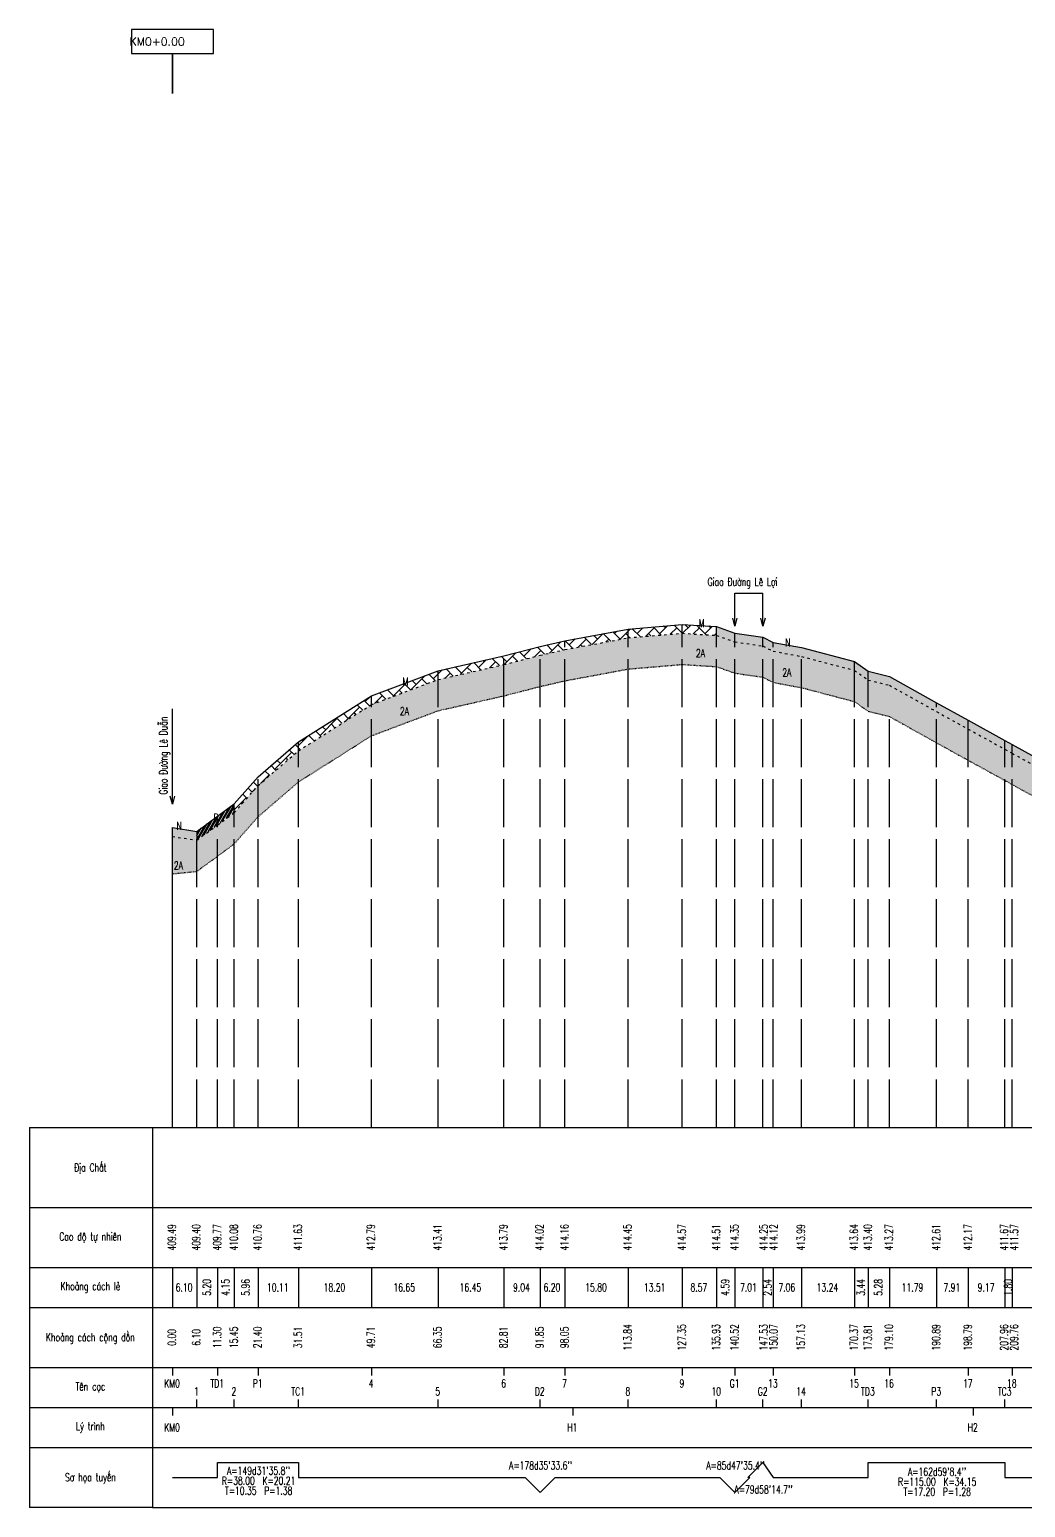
# Model space of a CAD drawing. Header units: centimetres. Extents: x 556321 to 560034, y 1839250 to 1840516.
# Drawn here: x 558106.2 to 558355, y 1840128.8 to 1840498.2 of the extents above; entities that cross this region are included whole.
import ezdxf
from ezdxf.enums import TextEntityAlignment as Align

# ---------------------------------------------------------------- set-up
doc = ezdxf.new("R2010")
doc.units = ezdxf.units.CM
doc.header["$MEASUREMENT"] = 0
doc.set_wipeout_variables(frame=1)
doc.linetypes.add('ACAD_ISO02W100', pattern=[15, 12, -3])
doc.linetypes.add('ACAD_ISO03W100', pattern=[30, 12, -18])
for name, color, linetype in [('DIA CHAT', 8, 'Continuous'), ('enttdtunhien', 3, 'Continuous'), ('kcle_TuyenPDP', 7, 'Continuous'), ('Line1', 40, 'Continuous'), ('linedongtd', 8, 'Continuous'), ('plinetdtn', 3, 'Continuous'), ('PlineThangCong', 5, 'Continuous'), ('Textheadertd', 4, 'Continuous'), ('Texttencoc', 5, 'Continuous')]:
    doc.layers.add(name, color=color, linetype=linetype)
doc.styles.add('CHUSO', font='Vnsimple.shx', dxfattribs={"width": 0.7})
doc.styles.get("Standard").update_dxf_attribs({"font": 'Vnsimple.shx', "width": 0.7, "height": 2})
doc.styles.add('TENCOC', font='vnsimple.shx', dxfattribs={"width": 0.7})
doc.styles.add('TIEUDE', font='Vnromanc.shx', dxfattribs={"width": 0.7})
doc.dimstyles.get("Standard").update_dxf_attribs({"dimtxt": 0.18, "dimasz": 0.18, "dimexe": 0.18, "dimexo": 0.0625, "dimgap": 0.09, "dimtad": 0, "dimtih": 1, "dimtoh": 1, "dimdec": 4, "dimzin": 0, "dimdsep": 46, "dimtxsty": 'Standard', "dimcen": 0.09, "dimadec": 0, "dimazin": 0, "dimtfac": 1, "dimtdec": 4, "dimtofl": 0, "dimtmove": 0, "dimatfit": 3, "dimfxl": 0, "dimtolj": 1, "dimtzin": 0, "dimarcsym": 0})

# ---------------------------------------------------------------- blocks, each defined once
blk = doc.blocks.new('A$C379663C2')
at = {"layer": 'Texttencoc', "style": 'TIEUDE'}
blk.add_attdef('M', (1.58, 1.5), '', height=1.76, dxfattribs=at)

msp = doc.modelspace()

# ---------------------------------------------------------------- hatches: boundary and pattern name
at = {"layer": 'DIA CHAT', "lineweight": -2}
h = msp.add_hatch(dxfattribs=at)
h.set_pattern_fill('ANGLE', color=256, scale=10, style=0)
h.set_pattern_definition([(0, (0, 0), (0, 2.75), [2, -0.75]), (90, (0, 0), (-2.75, 2e-16), [2, -0.75])])
h.paths.add_polyline_path([(559042.006, 1840469.781), (559054.686, 1840474.751), (559062.281, 1840477.971), (559063.417, 1840477.591), (559063.891, 1840475.921), (559067.987, 1840477.781), (559067.987, 1840479.981), (559063.891, 1840478.121), (559063.417, 1840479.791), (559062.281, 1840480.171), (559054.686, 1840476.951), (559042.006, 1840471.981), (559028.747, 1840465.741), (559015.029, 1840459.711), (559006.251, 1840455.471), (558994.589, 1840451.061), (558979.768, 1840446.391), (558969.588, 1840442.181), (558967.311, 1840441.181), (558967.311, 1840438.981), (558969.588, 1840439.981), (558979.768, 1840444.191), (558994.589, 1840448.861), (559006.251, 1840453.271), (559015.029, 1840457.511), (559028.747, 1840463.541)])
h.paths.add_polyline_path([(558931.049, 1840424.121), (558943.784, 1840428.701), (558950.803, 1840431.701), (558956.919, 1840434.511), (558959.057, 1840435.481), (558967.311, 1840438.981), (558967.311, 1840441.181), (558959.057, 1840437.681), (558956.919, 1840436.711), (558950.803, 1840433.901), (558943.784, 1840430.901), (558931.049, 1840426.321), (558915.254, 1840421.671), (558899.081, 1840417.941), (558880.945, 1840415.421), (558865.497, 1840412.161), (558862.809, 1840411.461), (558846.912, 1840407.861), (558835.879, 1840405.261), (558832.566, 1840404.561), (558832.566, 1840402.361), (558835.879, 1840403.061), (558846.912, 1840405.661), (558862.809, 1840409.261), (558865.497, 1840409.961), (558880.945, 1840413.221), (558899.081, 1840415.741), (558915.254, 1840419.471)])
h.paths.add_polyline_path([(558764.078, 1840383.221), (558779.259, 1840387.221), (558783.788, 1840388.421), (558797.334, 1840392.301), (558809.834, 1840396.161), (558814.548, 1840397.561), (558832.566, 1840402.361), (558832.566, 1840404.561), (558814.548, 1840399.761), (558809.834, 1840398.361), (558797.334, 1840394.501), (558783.788, 1840390.621), (558779.259, 1840389.421), (558764.078, 1840385.421), (558747.862, 1840380.471), (558731.651, 1840376.131), (558714.524, 1840371.421), (558696.801, 1840366.351), (558694.024, 1840365.551), (558681.332, 1840362.361), (558666.807, 1840358.441), (558662.397, 1840356.941), (558652.703, 1840353.491), (558637.678, 1840347.601), (558630.77, 1840344.001), (558630.77, 1840341.801), (558637.678, 1840345.401), (558652.703, 1840351.291), (558662.397, 1840354.741), (558666.807, 1840356.241), (558681.332, 1840360.161), (558694.024, 1840363.351), (558696.801, 1840364.151), (558714.524, 1840369.221), (558731.651, 1840373.931), (558747.862, 1840378.271)])
h.paths.add_polyline_path([(558590.794, 1840315.981), (558594.347, 1840318.481), (558607.37, 1840327.861), (558625.653, 1840339.071), (558630.77, 1840341.801), (558630.77, 1840344.001), (558625.653, 1840341.271), (558607.37, 1840330.061), (558594.347, 1840320.681), (558590.794, 1840318.181), (558580.61, 1840311.511), (558570.425, 1840304.211), (558557.941, 1840296.901), (558551.448, 1840294.301), (558544.05, 1840291.491), (558532.573, 1840288.441), (558519.026, 1840286.681), (558519.026, 1840284.481), (558532.573, 1840286.241), (558544.05, 1840289.291), (558551.448, 1840292.101), (558557.941, 1840294.701), (558570.425, 1840302.011), (558580.61, 1840309.311)])
h.paths.add_polyline_path([(558462.072, 1840279.021), (558465.873, 1840279.421), (558480.834, 1840280.701), (558483.162, 1840281.001), (558499.196, 1840282.721), (558513.699, 1840283.981), (558519.026, 1840284.481), (558519.026, 1840286.681), (558513.699, 1840286.181), (558499.196, 1840284.921), (558483.162, 1840283.201), (558480.834, 1840282.901), (558465.873, 1840281.621), (558462.072, 1840281.221), (558450.924, 1840280.201), (558443.31, 1840280.391), (558442.59, 1840280.391), (558434.179, 1840281.021), (558425.768, 1840282.741), (558423.233, 1840283.841), (558416.17, 1840286.241), (558409.107, 1840288.841), (558401.226, 1840292.041), (558385.053, 1840300.641), (558385.053, 1840298.441), (558401.226, 1840289.841), (558409.107, 1840286.641), (558416.17, 1840284.041), (558423.233, 1840281.641), (558425.768, 1840280.541), (558434.179, 1840278.821), (558442.59, 1840278.191), (558443.31, 1840278.191), (558450.924, 1840278.001)])
h.paths.add_polyline_path([(558148, 1840297.761), (558141.899, 1840298.701), (558141.899, 1840296.501), (558148, 1840295.561)])
h.paths.add_polyline_path([(558277.825, 1840348.941), (558277.825, 1840346.741), (558282.415, 1840345.111), (558289.43, 1840344.111), (558291.974, 1840342.791), (558299.029, 1840341.491), (558312.271, 1840338.011), (558315.711, 1840335.591), (558320.995, 1840334.291), (558332.786, 1840327.691), (558340.691, 1840323.331), (558349.861, 1840318.291), (558351.658, 1840317.291), (558366.92, 1840308.861), (558385.053, 1840298.441), (558385.053, 1840300.641), (558366.92, 1840311.061), (558351.658, 1840319.491), (558349.861, 1840320.491), (558340.691, 1840325.531), (558332.786, 1840329.891), (558320.995, 1840336.491), (558315.711, 1840337.791), (558312.271, 1840340.211), (558299.029, 1840343.691), (558291.974, 1840344.991), (558289.43, 1840346.311), (558282.415, 1840347.311)])
h = msp.add_hatch(dxfattribs=at)
h.set_pattern_fill('ANSI36', color=256, scale=15, style=0)
h.paths.add_polyline_path([(558351.658, 1840317.291), (558349.861, 1840318.291), (558349.861, 1840310.491), (558351.658, 1840309.491)])
h.paths.add_polyline_path([(558351.658, 1840317.291), (558351.658, 1840309.491), (558366.92, 1840301.061), (558366.92, 1840308.861)])
h.paths.add_polyline_path([(558366.92, 1840308.861), (558366.92, 1840301.061), (558385.053, 1840290.641), (558385.053, 1840298.441)])
h.paths.add_polyline_path([(558320.995, 1840334.291), (558320.995, 1840326.491), (558332.786, 1840319.891), (558332.786, 1840327.691)])
h.paths.add_polyline_path([(558340.691, 1840323.331), (558332.786, 1840327.691), (558332.786, 1840319.891), (558340.691, 1840315.531)])
h.paths.add_polyline_path([(558349.861, 1840318.291), (558340.691, 1840323.331), (558340.691, 1840315.531), (558349.861, 1840310.491)])
h.paths.add_polyline_path([(558299.029, 1840341.491), (558291.974, 1840342.791), (558289.43, 1840344.111), (558282.415, 1840345.111), (558277.825, 1840346.741), (558269.254, 1840347.281), (558269.254, 1840339.481), (558277.825, 1840338.941), (558282.415, 1840337.311), (558289.43, 1840336.311), (558291.974, 1840334.991), (558299.029, 1840333.691), (558312.271, 1840330.211), (558315.711, 1840327.791), (558320.995, 1840326.491), (558320.995, 1840334.291), (558315.711, 1840335.591), (558312.271, 1840338.011)])
h.paths.add_polyline_path([(558797.334, 1840384.501), (558797.334, 1840392.301), (558783.788, 1840388.421), (558779.259, 1840387.221), (558779.259, 1840379.421), (558783.788, 1840380.621)])
h.paths.add_polyline_path([(558814.548, 1840397.561), (558809.834, 1840396.161), (558809.834, 1840388.361), (558814.548, 1840389.761)])
h.paths.add_polyline_path([(558967.311, 1840438.981), (558959.057, 1840435.481), (558959.057, 1840427.681), (558967.311, 1840431.181)])
h.paths.add_polyline_path([(558969.588, 1840439.981), (558967.311, 1840438.981), (558967.311, 1840431.181), (558969.588, 1840432.181)])
h.paths.add_polyline_path([(558959.057, 1840435.481), (558956.919, 1840434.511), (558956.919, 1840426.711), (558959.057, 1840427.681)])
h.paths.add_polyline_path([(558979.768, 1840444.191), (558969.588, 1840439.981), (558969.588, 1840432.181), (558979.768, 1840436.391)])
h.paths.add_polyline_path([(558994.589, 1840448.861), (558979.768, 1840444.191), (558979.768, 1840436.391), (558994.589, 1840441.061)])
h.paths.add_polyline_path([(559006.251, 1840453.271), (558994.589, 1840448.861), (558994.589, 1840441.061), (559006.251, 1840445.471)])
h.paths.add_polyline_path([(559015.029, 1840457.511), (559006.251, 1840453.271), (559006.251, 1840445.471), (559015.029, 1840449.711)])
h.paths.add_polyline_path([(559028.747, 1840463.541), (559015.029, 1840457.511), (559015.029, 1840449.711), (559028.747, 1840455.741)])
h.paths.add_polyline_path([(559042.006, 1840469.781), (559028.747, 1840463.541), (559028.747, 1840455.741), (559042.006, 1840461.981)])
h.paths.add_polyline_path([(559054.686, 1840474.751), (559042.006, 1840469.781), (559042.006, 1840461.981), (559054.686, 1840466.951)])
h.paths.add_polyline_path([(559067.987, 1840477.781), (559063.891, 1840475.921), (559063.417, 1840477.591), (559062.281, 1840477.971), (559054.686, 1840474.751), (559054.686, 1840466.951), (559062.281, 1840468.834), (559063.417, 1840468.978), (559063.891, 1840469.041), (559067.987, 1840469.981)])
h.paths.add_polyline_path([(558943.784, 1840428.701), (558931.049, 1840424.121), (558931.049, 1840416.321), (558943.784, 1840420.901)])
h.paths.add_polyline_path([(558950.803, 1840431.701), (558943.784, 1840428.701), (558943.784, 1840420.901), (558950.803, 1840423.901)])
h.paths.add_polyline_path([(558956.919, 1840434.511), (558950.803, 1840431.701), (558950.803, 1840423.901), (558956.919, 1840426.711)])
h.paths.add_polyline_path([(558880.945, 1840413.221), (558865.497, 1840409.961), (558865.497, 1840402.161), (558880.945, 1840405.421)])
h.paths.add_polyline_path([(558899.081, 1840407.941), (558899.081, 1840415.741), (558880.945, 1840413.221), (558880.945, 1840405.421)])
h.paths.add_polyline_path([(558915.254, 1840419.471), (558899.081, 1840415.741), (558899.081, 1840407.941), (558915.254, 1840411.671)])
h.paths.add_polyline_path([(558931.049, 1840416.321), (558931.049, 1840424.121), (558915.254, 1840419.471), (558915.254, 1840411.671)])
h.paths.add_polyline_path([(558835.879, 1840403.061), (558832.566, 1840402.361), (558832.566, 1840394.561), (558835.879, 1840395.261)])
h.paths.add_polyline_path([(558846.912, 1840405.661), (558835.879, 1840403.061), (558835.879, 1840395.261), (558846.912, 1840397.861)])
h.paths.add_polyline_path([(558862.809, 1840409.261), (558846.912, 1840405.661), (558846.912, 1840397.861), (558862.809, 1840401.461)])
h.paths.add_polyline_path([(558865.497, 1840409.961), (558862.809, 1840409.261), (558862.809, 1840401.461), (558865.497, 1840402.161)])
h.paths.add_polyline_path([(558779.259, 1840379.421), (558779.259, 1840387.221), (558764.078, 1840383.221), (558764.078, 1840375.421)])
h.paths.add_polyline_path([(558832.566, 1840402.361), (558814.548, 1840397.561), (558814.548, 1840389.761), (558832.566, 1840394.561)])
h.paths.add_polyline_path([(558809.834, 1840396.161), (558797.334, 1840392.301), (558797.334, 1840384.501), (558809.834, 1840388.361)])
h.paths.add_polyline_path([(558666.807, 1840356.241), (558662.397, 1840354.741), (558662.397, 1840346.941), (558666.807, 1840348.441)])
h.paths.add_polyline_path([(558696.801, 1840364.151), (558694.024, 1840363.351), (558694.024, 1840355.551), (558696.801, 1840356.351)])
h.paths.add_polyline_path([(558681.332, 1840352.361), (558681.332, 1840360.161), (558666.807, 1840356.241), (558666.807, 1840348.441)])
h.paths.add_polyline_path([(558694.024, 1840363.351), (558681.332, 1840360.161), (558681.332, 1840352.361), (558694.024, 1840355.551)])
h.paths.add_polyline_path([(558714.524, 1840369.221), (558696.801, 1840364.151), (558696.801, 1840356.351), (558714.524, 1840361.421)])
h.paths.add_polyline_path([(558731.651, 1840373.931), (558714.524, 1840369.221), (558714.524, 1840361.421), (558731.651, 1840366.131)])
h.paths.add_polyline_path([(558747.862, 1840370.471), (558747.862, 1840378.271), (558731.651, 1840373.931), (558731.651, 1840366.131)])
h.paths.add_polyline_path([(558764.078, 1840383.221), (558747.862, 1840378.271), (558747.862, 1840370.471), (558764.078, 1840375.421)])
h.paths.add_polyline_path([(558637.678, 1840345.401), (558630.77, 1840341.801), (558630.77, 1840334.001), (558637.678, 1840337.601)])
h.paths.add_polyline_path([(558652.703, 1840343.491), (558652.703, 1840351.291), (558637.678, 1840345.401), (558637.678, 1840337.601)])
h.paths.add_polyline_path([(558662.397, 1840354.741), (558652.703, 1840351.291), (558652.703, 1840343.491), (558662.397, 1840346.941)])
h.paths.add_polyline_path([(558513.699, 1840276.181), (558519.026, 1840276.681), (558519.026, 1840284.481), (558513.699, 1840283.981), (558499.196, 1840282.721), (558483.162, 1840281.001), (558480.834, 1840280.701), (558465.873, 1840279.421), (558462.072, 1840279.021), (558450.924, 1840278.001), (558443.31, 1840278.191), (558442.59, 1840278.191), (558434.179, 1840278.821), (558425.768, 1840280.541), (558423.233, 1840281.641), (558416.17, 1840284.041), (558409.107, 1840286.641), (558401.226, 1840289.841), (558385.053, 1840298.441), (558385.053, 1840290.641), (558401.226, 1840282.041), (558409.107, 1840278.841), (558416.17, 1840276.241), (558423.233, 1840273.841), (558425.768, 1840272.741), (558434.179, 1840271.021), (558442.59, 1840270.391), (558443.31, 1840270.391), (558450.924, 1840270.201), (558462.072, 1840271.221), (558465.873, 1840271.621), (558480.834, 1840272.901), (558483.162, 1840273.201), (558499.196, 1840274.921)])
h.paths.add_polyline_path([(558607.37, 1840320.061), (558625.653, 1840331.271), (558630.77, 1840334.001), (558630.77, 1840341.801), (558625.653, 1840339.071), (558607.37, 1840327.861), (558594.347, 1840318.481), (558590.794, 1840315.981), (558580.61, 1840309.311), (558570.425, 1840302.011), (558557.941, 1840294.701), (558551.448, 1840292.101), (558544.05, 1840289.291), (558532.573, 1840286.241), (558519.026, 1840284.481), (558519.026, 1840276.681), (558532.573, 1840278.441), (558544.05, 1840281.491), (558551.448, 1840284.301), (558557.941, 1840286.901), (558570.425, 1840294.211), (558580.61, 1840301.511), (558590.794, 1840308.181), (558594.347, 1840310.681)])
h.paths.add_polyline_path([(558233.746, 1840333.971), (558239.946, 1840335.391), (558255.742, 1840338.341), (558269.254, 1840339.481), (558269.254, 1840347.281), (558255.742, 1840346.141), (558239.946, 1840343.191), (558233.746, 1840341.771), (558224.708, 1840339.441), (558208.254, 1840335.711), (558191.607, 1840329.441), (558173.408, 1840317.911), (558163.302, 1840309.201), (558157.346, 1840302.441), (558153.197, 1840299.341), (558148, 1840295.561), (558141.899, 1840296.501), (558141.899, 1840287.162), (558148, 1840287.761), (558153.197, 1840291.541), (558157.346, 1840294.641), (558163.302, 1840301.401), (558173.408, 1840310.111), (558191.607, 1840321.641), (558208.254, 1840327.911), (558224.708, 1840331.641)])
h = msp.add_hatch(dxfattribs=at)
h.set_pattern_fill('AR-HBONE', color=256, scale=0.5, style=0)
h.paths.add_polyline_path([(558163.302, 1840309.201), (558163.302, 1840311.401), (558157.346, 1840304.641), (558157.346, 1840302.441)])
h.paths.add_polyline_path([(558173.408, 1840317.911), (558173.408, 1840320.111), (558163.302, 1840311.401), (558163.302, 1840309.201)])
h.paths.add_polyline_path([(558191.607, 1840329.441), (558191.607, 1840331.641), (558173.408, 1840320.111), (558173.408, 1840317.911)])
h.paths.add_polyline_path([(558208.254, 1840335.711), (558208.254, 1840337.911), (558191.607, 1840331.641), (558191.607, 1840329.441)])
h.paths.add_polyline_path([(558224.708, 1840339.441), (558224.708, 1840341.641), (558208.254, 1840337.911), (558208.254, 1840335.711)])
h.paths.add_polyline_path([(558233.746, 1840341.771), (558233.746, 1840343.971), (558224.708, 1840341.641), (558224.708, 1840339.441)])
h.paths.add_polyline_path([(558239.946, 1840345.391), (558233.746, 1840343.971), (558233.746, 1840341.771), (558239.946, 1840343.191)])
h.paths.add_polyline_path([(558255.742, 1840348.341), (558239.946, 1840345.391), (558239.946, 1840343.191), (558255.742, 1840346.141)])
h.paths.add_polyline_path([(558269.254, 1840349.481), (558255.742, 1840348.341), (558255.742, 1840346.141), (558269.254, 1840347.281)])
h.paths.add_polyline_path([(558277.825, 1840348.941), (558269.254, 1840349.481), (558269.254, 1840347.281), (558277.825, 1840346.741)])
h = msp.add_hatch(dxfattribs=at)
h.set_pattern_fill('ANSI32', color=256, scale=2, angle=15, style=0)
h.paths.add_polyline_path([(558153.197, 1840301.541), (558148, 1840297.761), (558148, 1840295.561), (558153.197, 1840299.341)])
h.paths.add_polyline_path([(558157.346, 1840302.441), (558157.346, 1840304.641), (558153.197, 1840301.541), (558153.197, 1840299.341)])

# ---------------------------------------------------------------- linework, layer by layer
at = {"layer": 'Defpoints', "linetype": 'ACAD_ISO03W100', "lineweight": -2, "ltscale": 0.01}
msp.add_lwpolyline([(558141.899, 1840287.162), (558148, 1840287.761), (558153.197, 1840291.541), (558157.346, 1840294.641), (558163.302, 1840301.401), (558173.408, 1840310.111), (558191.607, 1840321.641), (558208.254, 1840327.911), (558224.708, 1840331.641), (558233.746, 1840333.971), (558239.946, 1840335.391), (558255.742, 1840338.341), (558269.254, 1840339.481), (558277.825, 1840338.941), (558282.415, 1840337.311), (558289.43, 1840336.311), (558291.974, 1840334.991), (558299.029, 1840333.691), (558312.271, 1840330.211), (558315.711, 1840327.791), (558320.995, 1840326.491), (558332.786, 1840319.891), (558340.691, 1840315.531), (558349.861, 1840310.491), (558351.658, 1840309.491), (558366.92, 1840301.061)], dxfattribs=at)
at = {"layer": 'DIA CHAT', "linetype": 'ACAD_ISO03W100', "lineweight": -2, "ltscale": 0.05}
msp.add_lwpolyline([(558141.899, 1840296.501), (558148, 1840295.561), (558153.197, 1840299.341), (558157.346, 1840302.441), (558163.302, 1840309.201), (558173.408, 1840317.911), (558191.607, 1840329.441), (558208.254, 1840335.711), (558224.708, 1840339.441), (558233.746, 1840341.771), (558239.946, 1840343.191), (558255.742, 1840346.141), (558269.254, 1840347.281), (558277.825, 1840346.741), (558282.415, 1840345.111), (558289.43, 1840344.111), (558291.974, 1840342.791), (558299.029, 1840341.491), (558312.271, 1840338.011), (558315.711, 1840335.591), (558320.995, 1840334.291), (558332.786, 1840327.691), (558340.691, 1840323.331), (558349.861, 1840318.291), (558351.658, 1840317.291), (558366.92, 1840308.861)], dxfattribs=at)
at = {"layer": 'enttdtunhien', "lineweight": -2}
for p, q in [((558106.237, 1840223.791), (558106.237, 1840128.791)), ((558106.237, 1840223.791), (558136.899, 1840223.791)), ((558136.899, 1840223.791), (558136.899, 1840128.791)), ((558136.899, 1840223.791), (559072.987, 1840223.791)), ((558106.237, 1840203.791), (558136.899, 1840203.791)), ((558136.899, 1840203.791), (559072.987, 1840203.791)), ((558106.237, 1840188.791), (558136.899, 1840188.791)), ((558136.899, 1840188.791), (559072.987, 1840188.791)), ((558106.237, 1840178.791), (558136.899, 1840178.791)), ((558136.899, 1840178.791), (559072.987, 1840178.791)), ((558106.237, 1840163.791), (558136.899, 1840163.791)), ((558136.899, 1840163.791), (559072.987, 1840163.791)), ((558106.237, 1840153.791), (558136.899, 1840153.791)), ((558136.899, 1840153.791), (559072.987, 1840153.791)), ((558106.237, 1840143.791), (558136.899, 1840143.791)), ((558136.899, 1840143.791), (559072.987, 1840143.791)), ((558136.899, 1840128.791), (558106.237, 1840128.791)), ((558136.899, 1840128.791), (559072.987, 1840128.791))]:
    msp.add_line(p, q, dxfattribs=at)
at = {"layer": 'enttdtunhien', "color": 3, "lineweight": -2}
for p, q in [((558141.899, 1840188.791), (558141.899, 1840178.791)), ((558148, 1840188.791), (558148, 1840178.791)), ((558153.197, 1840188.791), (558153.197, 1840178.791)), ((558157.346, 1840188.791), (558157.346, 1840178.791)), ((558163.302, 1840188.791), (558163.302, 1840178.791)), ((558173.408, 1840188.791), (558173.408, 1840178.791)), ((558191.607, 1840188.791), (558191.607, 1840178.791)), ((558208.254, 1840188.791), (558208.254, 1840178.791)), ((558224.708, 1840188.791), (558224.708, 1840178.791)), ((558233.746, 1840188.791), (558233.746, 1840178.791)), ((558239.946, 1840188.791), (558239.946, 1840178.791)), ((558255.742, 1840188.791), (558255.742, 1840178.791)), ((558269.254, 1840188.791), (558269.254, 1840178.791)), ((558277.825, 1840188.791), (558277.825, 1840178.791)), ((558282.415, 1840188.791), (558282.415, 1840178.791)), ((558289.43, 1840188.791), (558289.43, 1840178.791)), ((558291.974, 1840188.791), (558291.974, 1840178.791)), ((558299.029, 1840188.791), (558299.029, 1840178.791)), ((558312.271, 1840188.791), (558312.271, 1840178.791)), ((558315.711, 1840188.791), (558315.711, 1840178.791)), ((558320.995, 1840188.791), (558320.995, 1840178.791)), ((558332.786, 1840188.791), (558332.786, 1840178.791)), ((558340.691, 1840188.791), (558340.691, 1840178.791)), ((558349.861, 1840188.791), (558349.861, 1840178.791)), ((558351.658, 1840188.791), (558351.658, 1840178.791))]:
    msp.add_line(p, q, dxfattribs=at)
at = {"layer": 'enttdtunhien', "color": 5, "lineweight": -2}
for p, q in [((558141.899, 1840163.791), (558141.899, 1840161.791)), ((558153.197, 1840163.791), (558153.197, 1840161.791)), ((558163.302, 1840163.791), (558163.302, 1840161.791)), ((558191.607, 1840163.791), (558191.607, 1840161.791)), ((558224.708, 1840163.791), (558224.708, 1840161.791)), ((558239.946, 1840163.791), (558239.946, 1840161.791)), ((558269.254, 1840163.791), (558269.254, 1840161.791)), ((558282.415, 1840163.791), (558282.415, 1840161.791)), ((558291.974, 1840163.791), (558291.974, 1840161.791)), ((558312.271, 1840163.791), (558312.271, 1840161.791)), ((558320.995, 1840163.791), (558320.995, 1840161.791)), ((558340.691, 1840163.791), (558340.691, 1840161.791)), ((558351.658, 1840163.791), (558351.658, 1840161.791)), ((558148, 1840153.791), (558148, 1840155.791)), ((558157.346, 1840153.791), (558157.346, 1840155.791)), ((558173.408, 1840153.791), (558173.408, 1840155.791)), ((558208.254, 1840153.791), (558208.254, 1840155.791)), ((558233.746, 1840153.791), (558233.746, 1840155.791)), ((558255.742, 1840153.791), (558255.742, 1840155.791)), ((558277.825, 1840153.791), (558277.825, 1840155.791)), ((558289.43, 1840153.791), (558289.43, 1840155.791)), ((558299.029, 1840153.791), (558299.029, 1840155.791)), ((558315.711, 1840153.791), (558315.711, 1840155.791)), ((558332.786, 1840153.791), (558332.786, 1840155.791)), ((558349.861, 1840153.791), (558349.861, 1840155.791)), ((558141.899, 1840153.791), (558141.899, 1840151.791)), ((558241.899, 1840153.791), (558241.899, 1840151.791)), ((558341.899, 1840153.791), (558341.899, 1840151.791))]:
    msp.add_line(p, q, dxfattribs=at)
at = {"layer": 'enttdtunhien', "lineweight": -2}
msp.add_lwpolyline([(558141.899, 1840482.171), (558141.899, 1840492.171), (558152.137, 1840492.171), (558152.137, 1840498.171), (558131.661, 1840498.171), (558131.661, 1840492.171), (558141.899, 1840492.171)], close=True, dxfattribs=at)
at = {"layer": 'enttdtunhien', "color": 3, "lineweight": -2}
msp.add_lwpolyline([(558282.415, 1840357.285), (558289.43, 1840357.285)], dxfattribs=at)
at = {"layer": 'Line1', "lineweight": -2}
msp.add_lwpolyline([(558148, 1840297.761), (558148, 1840295.561)], dxfattribs=at)
at = {"layer": 'linedongtd', "linetype": 'ACAD_ISO02W100', "lineweight": -2}
for p, q in [((558255.742, 1840223.791), (558255.742, 1840348.341)), ((558269.254, 1840223.791), (558269.254, 1840349.481)), ((558277.825, 1840223.791), (558277.825, 1840348.941)), ((558282.415, 1840223.791), (558282.415, 1840347.311)), ((558233.746, 1840223.791), (558233.746, 1840343.971)), ((558239.946, 1840223.791), (558239.946, 1840345.391)), ((558289.43, 1840223.791), (558289.43, 1840346.311)), ((558291.974, 1840223.791), (558291.974, 1840344.991)), ((558299.029, 1840223.791), (558299.029, 1840343.691)), ((558224.708, 1840223.791), (558224.708, 1840341.641)), ((558312.271, 1840223.791), (558312.271, 1840340.211)), ((558208.254, 1840223.791), (558208.254, 1840337.911)), ((558315.711, 1840223.791), (558315.711, 1840337.791)), ((558191.607, 1840223.791), (558191.607, 1840331.641)), ((558332.786, 1840223.791), (558332.786, 1840329.891)), ((558320.995, 1840223.791), (558320.995, 1840326.491)), ((558340.691, 1840223.791), (558340.691, 1840325.531)), ((558173.408, 1840223.791), (558173.408, 1840320.111)), ((558349.861, 1840223.791), (558349.861, 1840320.491)), ((558351.658, 1840223.791), (558351.658, 1840319.491)), ((558163.302, 1840223.791), (558163.302, 1840311.401)), ((558157.346, 1840223.791), (558157.346, 1840304.641)), ((558153.197, 1840223.791), (558153.197, 1840301.541)), ((558148, 1840223.791), (558148, 1840297.761))]:
    msp.add_line(p, q, dxfattribs=at)
at = {"layer": 'linedongtd', "lineweight": -2}
msp.add_line((558141.899, 1840223.791), (558141.899, 1840298.701), dxfattribs=at)
at = {"layer": 'plinetdtn', "lineweight": -2}
msp.add_lwpolyline([(558141.899, 1840298.701), (558148, 1840297.761), (558153.197, 1840301.541), (558157.346, 1840304.641), (558163.302, 1840311.401), (558173.408, 1840320.111), (558191.607, 1840331.641), (558208.254, 1840337.911), (558224.708, 1840341.641), (558233.746, 1840343.971), (558239.946, 1840345.391), (558255.742, 1840348.341), (558269.254, 1840349.481), (558277.825, 1840348.941), (558282.415, 1840347.311), (558289.43, 1840346.311), (558291.974, 1840344.991), (558299.029, 1840343.691), (558312.271, 1840340.211), (558315.711, 1840337.791), (558320.995, 1840336.491), (558332.786, 1840329.891), (558340.691, 1840325.531), (558349.861, 1840320.491), (558351.658, 1840319.491), (558366.92, 1840311.061)], dxfattribs=at)
at = {"layer": 'PlineThangCong', "color": 1, "lineweight": -2}
msp.add_lwpolyline([(558141.899, 1840136.291), (558153.197, 1840136.291), (558153.197, 1840140.041), (558173.408, 1840140.041), (558173.408, 1840136.291), (558229.996, 1840136.291), (558233.746, 1840132.541), (558237.496, 1840136.291), (558278.665, 1840136.291), (558282.415, 1840132.541), (558286.165, 1840136.291), (558285.68, 1840136.291), (558289.43, 1840140.041), (558291.974, 1840136.291), (558315.711, 1840136.291), (558315.711, 1840140.041), (558349.861, 1840140.041), (558349.861, 1840136.291), (558409.107, 1840136.291)], dxfattribs=at)

# ---------------------------------------------------------------- texts
at = {"layer": 'enttdtunhien', "color": 3, "lineweight": -2, "style": 'CHUSO'}
msp.add_text('KM0+0.00', height=2, dxfattribs=at).set_placement((558138.098, 1840495.17, 413.168), align=Align.MIDDLE)
at = {"layer": 'enttdtunhien', "color": 3, "lineweight": -2, "style": 'CHUSO', "width": 0.7}
for s, p in [('413.64', (558312.144, 1840196.29, 413.168)), ('409.49', (558141.773, 1840196.29, 413.168)), ('409.40', (558147.874, 1840196.29, 413.168)), ('409.77', (558153.07, 1840196.29, 413.168)), ('410.08', (558157.22, 1840196.29, 413.168)), ('410.76', (558163.176, 1840196.29, 413.168)), ('411.63', (558173.281, 1840196.29, 413.168)), ('412.79', (558191.481, 1840196.29, 413.168)), ('413.41', (558208.128, 1840196.29, 413.168)), ('413.79', (558224.582, 1840196.29, 413.168)), ('414.02', (558233.62, 1840196.29, 413.168)), ('414.16', (558239.82, 1840196.29, 413.168)), ('414.45', (558255.616, 1840196.29, 413.168)), ('414.57', (558269.127, 1840196.29, 413.168)), ('414.51', (558277.699, 1840196.29, 413.168)), ('414.35', (558282.289, 1840196.29, 413.168)), ('414.25', (558289.576, 1840196.29, 413.168)), ('414.12', (558292.076, 1840196.29, 413.168)), ('413.99', (558298.903, 1840196.29, 413.168)), ('413.40', (558315.585, 1840196.29, 413.168)), ('413.27', (558320.868, 1840196.29, 413.168)), ('412.61', (558332.66, 1840196.29, 413.168)), ('412.17', (558340.565, 1840196.29, 413.168)), ('411.67', (558349.633, 1840196.29, 413.168)), ('411.57', (558352.133, 1840196.29, 413.168)), ('11.30', (558153.07, 1840171.29, 413.168)), ('15.45', (558157.22, 1840171.29, 413.168)), ('21.40', (558163.176, 1840171.29, 413.168)), ('66.35', (558208.128, 1840171.29, 413.168)), ('91.85', (558233.62, 1840171.29, 413.168)), ('98.05', (558239.82, 1840171.29, 413.168)), ('113.84', (558255.616, 1840171.29, 413.168)), ('127.35', (558269.127, 1840171.29, 413.168)), ('135.93', (558277.699, 1840171.29, 413.168)), ('140.52', (558282.289, 1840171.29, 413.168)), ('147.53', (558289.576, 1840171.29, 413.168)), ('150.07', (558292.076, 1840171.29, 413.168)), ('157.13', (558298.903, 1840171.29, 413.168)), ('170.37', (558312.144, 1840171.29, 413.168)), ('173.81', (558315.585, 1840171.29, 413.168)), ('179.10', (558320.868, 1840171.29, 413.168)), ('190.89', (558332.66, 1840171.29, 413.168)), ('198.79', (558340.565, 1840171.29, 413.168)), ('207.96', (558349.633, 1840171.29, 413.168)), ('209.76', (558352.133, 1840171.29, 413.168)), ('0.00', (558141.773, 1840171.29, 413.168)), ('6.10', (558147.874, 1840171.29, 413.168)), ('31.51', (558173.281, 1840171.29, 413.168)), ('49.71', (558191.481, 1840171.29, 413.168)), ('82.81', (558224.582, 1840171.29, 413.168))]:
    msp.add_text(s, height=2, rotation=90, dxfattribs=at).set_placement(p, align=Align.MIDDLE)
at = {"layer": 'enttdtunhien', "color": 1, "lineweight": -2, "style": 'CHUSO', "width": 0.7}
for s, p in [("A=149d31'35.8''", (558163.449, 1840137.972, 413.168)), ("A=178d35'33.6''", (558233.893, 1840139.29, 413.168)), ("A=85d47'35.4''", (558282.562, 1840139.29, 413.168)), ("A=162d59'8.4''", (558332.933, 1840137.715, 413.168)), ('R=38.00  K=20.21', (558163.449, 1840135.472, 413.168)), ('T=10.35  P=1.38', (558163.449, 1840132.972, 413.168)), ("A=79d58'14.7''", (558289.577, 1840133.29, 413.168)), ('R=115.00  K=34.15', (558332.933, 1840135.215, 413.168)), ('T=17.20  P=1.28', (558332.933, 1840132.715, 413.168))]:
    msp.add_text(s, height=2, dxfattribs=at).set_placement(p, align=Align.MIDDLE)
at = {"layer": 'enttdtunhien', "color": 3, "lineweight": -2, "insert": (558275.594, 1840361.132), "char_height": 2, "width": 39.3809, "attachment_point": 1, "style": 'CHUSO'}
msp.add_mtext('Giao §\xadêng Lª Lîi', dxfattribs=at)
at = {"layer": 'enttdtunhien', "color": 3, "lineweight": -2, "insert": (558138.647, 1840306.941), "char_height": 2, "width": 39.3809, "attachment_point": 1, "rotation": 90, "style": 'CHUSO'}
msp.add_mtext('{\\Fvnsimple|c0;\\W0.7;Giao §\xadêng Lª DuÉn}', dxfattribs=at)
at = {"layer": 'kcle_TuyenPDP', "color": 3, "lineweight": -2, "style": 'CHUSO', "width": 0.7}
for s, p in [('6.10', (558144.824, 1840183.79, 413.168)), ('10.11', (558168.229, 1840183.79, 413.168)), ('18.20', (558182.381, 1840183.79, 413.168)), ('16.65', (558199.804, 1840183.79, 413.168)), ('16.45', (558216.355, 1840183.79, 413.168)), ('9.04', (558229.101, 1840183.79, 413.168)), ('6.20', (558236.72, 1840183.79, 413.168)), ('15.80', (558247.718, 1840183.79, 413.168)), ('13.51', (558262.371, 1840183.79, 413.168)), ('8.57', (558273.413, 1840183.79, 413.168)), ('7.01', (558285.796, 1840183.79, 413.168)), ('7.06', (558295.375, 1840183.79, 413.168)), ('13.24', (558305.524, 1840183.79, 413.168)), ('11.79', (558326.764, 1840183.79, 413.168)), ('7.91', (558336.612, 1840183.79, 413.168)), ('9.17', (558345.15, 1840183.79, 413.168))]:
    msp.add_text(s, height=2, dxfattribs=at).set_placement(p, align=Align.MIDDLE)
for s, p in [('5.20', (558150.472, 1840183.79, 413.168)), ('4.15', (558155.145, 1840183.79, 413.168)), ('5.96', (558160.198, 1840183.79, 413.168)), ('4.59', (558279.994, 1840183.79, 413.168)), ('2.54', (558290.576, 1840183.79, 413.168)), ('3.44', (558313.864, 1840183.79, 413.168)), ('5.28', (558318.227, 1840183.79, 413.168)), ('1.80', (558350.633, 1840183.79, 413.168))]:
    msp.add_text(s, height=2, rotation=90, dxfattribs=at).set_placement(p, align=Align.MIDDLE)
at = {"layer": 'Textheadertd', "lineweight": -2, "style": 'TIEUDE', "width": 0.7}
for s, p in [('§Þa ChÊt', (558121.432, 1840213.79, 413.168)), ('Cao ®é tù nhiªn', (558121.432, 1840196.29, 413.168)), ('Kho¶ng c¸ch lÎ', (558121.432, 1840183.79, 413.168)), ('Kho¶ng c¸ch céng dån', (558121.432, 1840171.29, 413.168)), ('Tªn cäc', (558121.432, 1840158.79, 413.168)), ('Lý tr×nh', (558121.432, 1840148.79, 413.168)), ('S¬ häa tuyÕn', (558121.432, 1840136.29, 413.168))]:
    msp.add_text(s, height=2, dxfattribs=at).set_placement(p, align=Align.MIDDLE)
at = {"layer": 'Texttencoc', "color": 5, "lineweight": -2, "style": 'TENCOC', "width": 0.7}
for s, p in [('KM0', (558141.821, 1840159.79, 413.168)), ('TD1', (558153.118, 1840159.79, 413.168)), ('P1', (558163.223, 1840159.79, 413.168)), ('4', (558191.528, 1840159.79, 413.168)), ('6', (558224.63, 1840159.79, 413.168)), ('7', (558239.867, 1840159.79, 413.168)), ('9', (558269.175, 1840159.79, 413.168)), ('G1', (558282.336, 1840159.79, 413.168)), ('13', (558291.895, 1840159.79, 413.168)), ('15', (558312.192, 1840159.79, 413.168)), ('16', (558320.916, 1840159.79, 413.168)), ('17', (558340.613, 1840159.79, 413.168)), ('18', (558351.58, 1840159.79, 413.168)), ('1', (558147.922, 1840157.79, 413.168)), ('2', (558157.267, 1840157.79, 413.168)), ('TC1', (558173.329, 1840157.79, 413.168)), ('5', (558208.175, 1840157.79, 413.168)), ('D2', (558233.668, 1840157.79, 413.168)), ('8', (558255.663, 1840157.79, 413.168)), ('10', (558277.746, 1840157.79, 413.168)), ('G2', (558289.351, 1840157.79, 413.168)), ('14', (558298.951, 1840157.79, 413.168)), ('TD3', (558315.632, 1840157.79, 413.168)), ('P3', (558332.707, 1840157.79, 413.168)), ('TC3', (558349.782, 1840157.79, 413.168)), ('KM0', (558141.821, 1840148.79, 413.168)), ('H1', (558241.821, 1840148.79, 413.168)), ('H2', (558341.821, 1840148.79, 413.168))]:
    msp.add_text(s, height=2, dxfattribs=at).set_placement(p, align=Align.MIDDLE)

# ---------------------------------------------------------------- leaders
at = {"layer": 'enttdtunhien', "color": 3, "lineweight": -2}
for points in [[(558282.415, 1840349.037), (558282.415, 1840357.285)], [(558289.43, 1840349.037), (558289.43, 1840357.285)]]:
    msp.add_leader(points, dimstyle='Standard', override={"dimasz": 2, "dimgap": 0.09, "dimtad": 0, "dimldrblk": 'Open30', "dimtfill": 1, "dimarcsym": 1}, dxfattribs=at)
at = {"layer": 'plinetdtn', "lineweight": -2}
msp.add_leader([(558141.899, 1840304.539), (558141.899, 1840328.371)], dimstyle='Standard', override={"dimasz": 2, "dimgap": 0.09, "dimtad": 0, "dimldrblk": 'Open30', "dimtfill": 1, "dimarcsym": 1}, dxfattribs=at)

# ---------------------------------------------------------------- next in the draw order: block references
at = {"layer": 'DIA CHAT'}
ref = msp.add_blockref('A$C379663C2', (558270.939, 1840347.22), dxfattribs=dict(at, xscale=1.091563200112432, yscale=1.091563200112432, zscale=1.091563200112432))
ref.add_attrib('M', 'M', (558273.386, 1840348.793), dxfattribs={"layer": 'Texttencoc', "height": 2, "width": 0.7})
ref = msp.add_blockref('A$C379663C2', (558270.939, 1840339.724), dxfattribs=dict(at, xscale=1.091563200112432, yscale=1.091563200112432, zscale=1.091563200112432))
ref.add_attrib('M', '2A', (558272.674, 1840341.297), dxfattribs={"layer": 'Texttencoc', "height": 2, "width": 0.7})
ref = msp.add_blockref('A$C379663C2', (558292.511, 1840342.375), dxfattribs=dict(at, xscale=1.091563200112432, yscale=1.091563200112432, zscale=1.091563200112432))
ref.add_attrib('M', 'N', (558294.958, 1840343.948), dxfattribs={"layer": 'Texttencoc', "height": 2, "width": 0.7})
ref = msp.add_blockref('A$C379663C2', (558196.985, 1840332.687), dxfattribs=dict(at, xscale=1.091563200112432, yscale=1.091563200112432, zscale=1.091563200112432))
ref.add_attrib('M', 'M', (558199.432, 1840334.26), dxfattribs={"layer": 'Texttencoc', "height": 2, "width": 0.7})
ref = msp.add_blockref('A$C379663C2', (558292.511, 1840334.879), dxfattribs=dict(at, xscale=1.091563200112432, yscale=1.091563200112432, zscale=1.091563200112432))
ref.add_attrib('M', '2A', (558294.246, 1840336.452), dxfattribs={"layer": 'Texttencoc', "height": 2, "width": 0.7})
ref = msp.add_blockref('A$C379663C2', (558196.985, 1840325.218), dxfattribs=dict(at, xscale=1.091563200112432, yscale=1.091563200112432, zscale=1.091563200112432))
ref.add_attrib('M', '2A', (558198.72, 1840326.791), dxfattribs={"layer": 'Texttencoc', "height": 2, "width": 0.7})
ref = msp.add_blockref('A$C379663C2', (558140.527, 1840296.619), dxfattribs=dict(at, xscale=1.091563200112432, yscale=1.091563200112432, zscale=1.091563200112432))
ref.add_attrib('M', 'N', (558142.975, 1840298.192), dxfattribs={"layer": 'Texttencoc', "height": 2, "width": 0.7})
ref = msp.add_blockref('A$C379663C2', (558149.74, 1840298.584), dxfattribs=dict(at, xscale=1.091563200112432, yscale=1.091563200112432, zscale=1.091563200112432))
ref.add_attrib('M', 'B', (558152.187, 1840300.157), dxfattribs={"layer": 'Texttencoc', "height": 2, "width": 0.7})
ref = msp.add_blockref('A$C379663C2', (558140.527, 1840286.662), dxfattribs=dict(at, xscale=1.091563200112432, yscale=1.091563200112432, zscale=1.091563200112432))
ref.add_attrib('M', '2A', (558142.263, 1840288.235), dxfattribs={"layer": 'Texttencoc', "height": 2, "width": 0.7})

doc.saveas('drawing.dxf')
